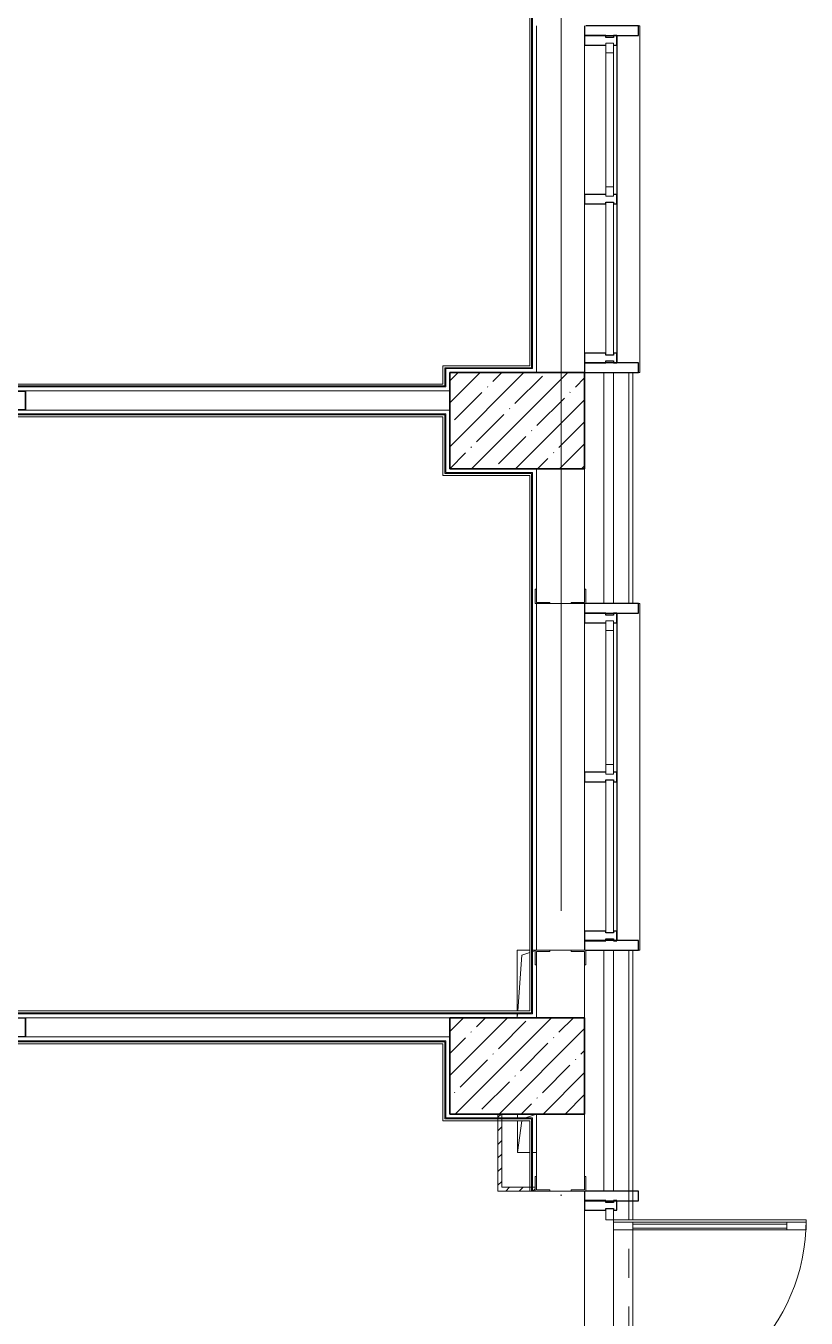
# Model space of a CAD drawing. Header units: millimetres. Extents: x 5993 to 95364, y 94667 to 143522.
# Drawn here: x 49829 to 50159, y 119700 to 120246 of the extents above; entities that cross this region are included whole.
import ezdxf

# ---------------------------------------------------------------- set-up
doc = ezdxf.new("R2010")
doc.units = ezdxf.units.MM
doc.linetypes.add('50_200_ШТРИХ_1Т_ш5_п1_п1_', pattern=[1400, 1000, -200, 0, -200])
doc.linetypes.add('Штрих короткий', pattern=[300, 150, -150])
for name, color, linetype, lineweight in [('0-2', 7, 'Continuous', 9), ('S-GRID-____-OTLN-1', 7, '50_200_ШТРИХ_1Т_ш5_п1_п1_', 9), ('Двери', 7, 'Continuous', 9), ('Импосты витража', 7, 'Continuous', 9), ('Импосты витража-1', 7, 'Continuous', 25), ('Каркас_Импост', 7, 'Continuous', 13), ('Каркас_Импост-1', 7, 'Continuous', 9), ('Несущие колонны', 7, 'Continuous', 9), ('Несущие колонны-1', 7, 'Continuous', 35), ('Обобщенные модели', 7, 'Continuous', 9), ('Общие ребра', 7, 'Continuous', 9), ('Окна', 7, 'Continuous', 9), ('Остекление-1', 7, 'Continuous', 9), ('Перекрытия', 7, 'Continuous', 9), ('Перемычка-1', 7, 'Штрих короткий', 9), ('Стены', 7, 'Continuous', 9), ('Стены-1', 7, 'Continuous', 13), ('Элементы узлов', 7, 'Continuous', 9)]:
    doc.layers.add(name, color=color, linetype=linetype, lineweight=lineweight)
doc.layers.add('Штриховка разреза-8', color=4, linetype='Continuous', lineweight=5, true_color=0x00ffff)

# ---------------------------------------------------------------- blocks, each defined once
blk = doc.blocks.new('BSC_Колонна _Прямоугольная - 500х700-V112-АИ2_01_План напольных покрытий и плинтусов 1го этажа _Часть 1_')
at = {"layer": 'Несущие колонны'}
h = blk.add_hatch(dxfattribs=at)
h.set_pattern_fill('FP_145', color=256, style=0, pattern_type=2)
h.set_pattern_definition([(315, (-71950, 103250), (114.04925, 114.04925), []), (315, (-71950, 103135.95), (114.04925, 114.04925), [201.613, -40.323, 3.353, -36.97])])
h.paths.add_polyline_path([(-250, 350), (-250, -350), (250, -350), (250, 350), (-29.3, 350)], flags=0)
at = {"layer": 'Несущие колонны-1'}
for p, q in [((250, 350), (-250, 350)), ((-250, 350), (-250, -350)), ((250, -350), (250, 350)), ((-250, -350), (250, -350))]:
    blk.add_line(p, q, dxfattribs=at)
blk = doc.blocks.new('BSC_Колонна _Прямоугольная - 500х700-V113-АИ2_01_План напольных покрытий и плинтусов 1го этажа _Часть 1_')
at = {"layer": 'Несущие колонны'}
h = blk.add_hatch(dxfattribs=at)
h.set_pattern_fill('FP_146', color=256, style=0, pattern_type=2)
h.set_pattern_definition([(315, (-75300, 103250), (114.04925, 114.04925), []), (315, (-75300, 103135.95), (114.04925, 114.04925), [201.613, -40.323, 3.353, -36.97])])
h.paths.add_polyline_path([(-250, 350), (-250, -350), (250, -350), (250, 350), (-74.8, 350)], flags=0)
at = {"layer": 'Несущие колонны-1'}
for p, q in [((250, 350), (-250, 350)), ((-250, 350), (-250, -350)), ((250, -350), (250, 350)), ((-250, -350), (250, -350))]:
    blk.add_line(p, q, dxfattribs=at)
blk = doc.blocks.new('Проем_Дверь_Прямоугольный - 1800х2700h_оконные проемы-25805030-АИ2_01_План напольных покрытий и плинтусов 1го этажа _Часть 1_')
at = {"layer": 'Перемычка-1'}
for p, q in [((900, 125), (-900, 125)), ((900, -125), (-900, -125))]:
    blk.add_line(p, q, dxfattribs=at)
blk = doc.blocks.new('Прямоугольный импост - Откос НВФ_50х280 мм-31766541-АИ2_01_План напольных покрытий и плинтусов 1го этажа _Часть 1_')
at = {"layer": 'Импосты витража-1'}
for p, q in [((-50, 130), (0, 130)), ((-50, -150), (-50, 130)), ((0, 130), (0, -144)), ((0, -150), (-50, -150))]:
    blk.add_line(p, q, dxfattribs=at)
blk = doc.blocks.new('PNS_Панель прямоугольная2 - Нр_Стекло - 40мм-26243474-АИ2_01_План напольных покрытий и плинтусов 1го этажа _Часть 1_')
at = {"layer": 'Каркас_Импост'}
for p, q in [((-397.5, 0), (-397.5, 40)), ((-397.5, 40), (-347.5, 40)), ((-347.5, 40), (-347.5, 0)), ((397.5, 40), (347.5, 40)), ((347.5, 40), (347.5, 0)), ((397.5, 0), (397.5, 40)), ((-347.5, 0), (-397.5, 0)), ((347.5, 0), (397.5, 0))]:
    blk.add_line(p, q, dxfattribs=at)
at = {"layer": 'Каркас_Импост-1'}
for p, q in [((-347.5, 40), (347.5, 40)), ((-347.5, 0), (347.5, 0))]:
    blk.add_line(p, q, dxfattribs=at)
blk = doc.blocks.new('Прямоугольный импост - Импост структурный с накладкой - 150мм-25647633-АИ2_01_План напольных покрытий и плинтусов 1го этажа _Часть 1_')
at = {"layer": 'Импосты витража-1'}
for p, q in [((-25, 0), (-25, 17)), ((-25, 17), (25, 17)), ((-15, 0), (-25, 0)), ((-15, -40), (-15, 0)), ((25, 17), (25, 0)), ((-25, -150), (-25, -40)), ((-25, -40), (-15, -40)), ((25, -40), (25, -150)), ((25, -150), (-25, -150))]:
    blk.add_line(p, q, dxfattribs=at)
blk = doc.blocks.new('Прямоугольный импост - Импост структурный с накладкой - 150мм-25647642-АИ2_01_План напольных покрытий и плинтусов 1го этажа _Часть 1_')
at = {"layer": 'Импосты витража'}
for p, q in [((103600, 79475), (103600, 80250)), ((103767, 79475), (103767, 80250))]:
    blk.add_line(p, q, dxfattribs=at)
blk = doc.blocks.new('Прямоугольный импост - Импост структурный с накладкой - 150мм-V165-АИ2_01_План напольных покрытий и плинтусов 1го этажа _Часть 1_')
at = {"layer": 'Импосты витража-1'}
for p, q in [((-25, 0), (-25, 17)), ((-25, 17), (25, 17)), ((25, 0), (15, 0)), ((15, 0), (15, -40)), ((25, 17), (25, 0)), ((-25, -150), (-25, -40)), ((15, -40), (25, -40)), ((25, -40), (25, -150)), ((25, -150), (-25, -150))]:
    blk.add_line(p, q, dxfattribs=at)
blk = doc.blocks.new('PNS_Панель прямоугольная1 - Нр_Стекло - 40мм-25259299-АИ2_01_План напольных покрытий и плинтусов 1го этажа _Часть 1_')
at = {"layer": 'Остекление-1'}
for p, q in [((-387.5, 40), (387.5, 40)), ((-397.5, 0), (397.5, 0)), ((387.5, 0), (-387.5, 0))]:
    blk.add_line(p, q, dxfattribs=at)
blk = doc.blocks.new('Прямоугольный импост - Импост структурный с накладкой - 150мм-25647644-АИ2_01_План напольных покрытий и плинтусов 1го этажа _Часть 1_')
at = {"layer": 'Импосты витража-1'}
for p, q in [((-25, 0), (-25, 17)), ((-25, 17), (25, 17)), ((-15, 0), (-25, 0)), ((-15, -40), (-15, 0)), ((25, 0), (15, 0)), ((15, 0), (15, -40)), ((25, 17), (25, 0)), ((-25, -150), (-25, -40)), ((-25, -40), (-15, -40)), ((15, -40), (25, -40)), ((25, -40), (25, -150)), ((25, -150), (-25, -150))]:
    blk.add_line(p, q, dxfattribs=at)
blk = doc.blocks.new('Прямоугольный импост - Откос НВФ_50х280 мм-25993834-АИ2_01_План напольных покрытий и плинтусов 1го этажа _Часть 1_')
at = {"layer": 'Импосты витража-1'}
for p, q in [((-50, 130), (0, 130)), ((-50, -150), (-50, 130)), ((0, 130), (0, -144)), ((0, -150), (-50, -150))]:
    blk.add_line(p, q, dxfattribs=at)
blk = doc.blocks.new('Прямоугольный импост - Откос НВФ_50х280 мм-V166-АИ2_01_План напольных покрытий и плинтусов 1го этажа _Часть 1_')
at = {"layer": 'Импосты витража-1'}
for p, q in [((0, 130), (-50, 130)), ((-50, 130), (-50, -150)), ((0, -150), (0, 130)), ((-50, -150), (0, -150))]:
    blk.add_line(p, q, dxfattribs=at)
blk = doc.blocks.new('Прямоугольный импост - Откос НВФ_50х280 мм-25993838-АИ2_01_План напольных покрытий и плинтусов 1го этажа _Часть 1_')
at = {"layer": 'Импосты витража-1'}
for p, q in [((0, 130), (-50, 130)), ((-50, 130), (-50, -150)), ((0, -144), (0, 130)), ((-50, -150), (0, -150))]:
    blk.add_line(p, q, dxfattribs=at)
blk = doc.blocks.new('Прямоугольный импост - Импост структурный с накладкой - 150мм-27090926-АИ2_01_План напольных покрытий и плинтусов 1го этажа _Часть 1_')
at = {"layer": 'Импосты витража-1'}
for p, q in [((-25, 0), (-25, 17)), ((-25, 17), (25, 17)), ((-15, 0), (-25, 0)), ((-15, -40), (-15, 0)), ((25, 0), (15, 0)), ((15, 0), (15, -40)), ((25, 17), (25, 0)), ((-25, -150), (-25, -40)), ((-25, -40), (-15, -40)), ((15, -40), (25, -40)), ((25, -40), (25, -150)), ((25, -150), (-25, -150))]:
    blk.add_line(p, q, dxfattribs=at)
blk = doc.blocks.new('Дверь_Витражная_СКБ_2Ст2 - ДВН_ДАО_Выход_пищеблок-31766543-АИ2_01_План напольных покрытий и плинтусов 1го этажа _Часть 1_')
at = {"layer": 'Двери'}
for p, q in [((-725, -450), (-725, 0)), ((725, -1000), (725, 0))]:
    blk.add_line(p, q, dxfattribs=at)
for centre, radius, start, end in [((-725, 0), 450, 270, 0), ((725, 0), 1000, 180, 270)]:
    blk.add_arc(centre, radius, start, end, dxfattribs=at)
at = {"layer": 'Элементы узлов'}
for p, q in [((-775, 40), (-725, 40)), ((-725, 40), (-775, 40)), ((-725, 0), (-775, 0)), ((-775, 0), (-725, 0)), ((-725, 40), (-725, 0)), ((-725, 0), (-725, 40)), ((-685, 0), (-725, 0)), ((-725, -450), (-725, 0)), ((-685, 0), (-725, 0)), ((-725, 0), (-725, -450)), ((-685, -450), (-685, 0)), ((-685, -450), (-685, 0)), ((673, 0), (713, 0)), ((673, -1000), (673, 0)), ((673, 0), (673, -1000)), ((713, 0), (673, 0)), ((713, -1000), (713, 0)), ((713, -1000), (713, 0)), ((775, 40), (725, 40)), ((725, 40), (725, 0)), ((775, 40), (725, 40)), ((725, 40), (725, 0)), ((725, 0), (775, 0)), ((725, 0), (775, 0)), ((-725, -100), (-685, -100)), ((-715, -350), (-715, -100)), ((-695, -350), (-695, -100)), ((713, -100), (673, -100)), ((683, -900), (683, -100)), ((703, -900), (703, -100)), ((-725, -350), (-685, -350)), ((-725, -450), (-685, -450)), ((-725, -450), (-685, -450)), ((713, -900), (673, -900)), ((713, -1000), (673, -1000)), ((673, -1000), (713, -1000))]:
    blk.add_line(p, q, dxfattribs=at)
blk = doc.blocks.new('Проем_Дверь_Прямоугольный - 1750х3300h_дверные проемы-30596622-АИ2_01_План напольных покрытий и плинтусов 1го этажа _Часть 1_')
at = {"layer": 'Перемычка-1'}
for p, q in [((875, 115), (-875, 115)), ((875, -115), (-875, -115))]:
    blk.add_line(p, q, dxfattribs=at)
blk = doc.blocks.new('Фахверк_СКБ_Уголок - 250_2700-27497298-АИ2_01_План напольных покрытий и плинтусов 1го этажа _Часть 1_')
at = {"layer": 'Обобщенные модели'}
for p, q in [((200, 181), (125, 181)), ((125, 181), (125, 106)), ((131, 106), (131, 175)), ((131, 175), (200, 175)), ((200, 175), (200, 181)), ((125, 106), (131, 106)), ((131, -6), (125, -6)), ((125, -6), (125, -81)), ((131, -75), (131, -6)), ((125, -81), (200, -81)), ((200, -75), (131, -75)), ((200, -81), (200, -75))]:
    blk.add_line(p, q, dxfattribs=at)
blk = doc.blocks.new('154_Фахверк_СКБ_Швеллер - Тип_100_3600-27825154-АИ2_01_План напольных покрытий и плинтусов 1го этажа _Часть 1_')
at = {"layer": 'Обобщенные модели'}
for p, q in [((175, 50), (125, 50)), ((125, 50), (125, -50)), ((128, 47), (175, 47)), ((128, -47), (128, 47)), ((175, 47), (175, 50)), ((125, -50), (175, -50)), ((175, -47), (128, -47)), ((175, -50), (175, -47))]:
    blk.add_line(p, q, dxfattribs=at)
blk = doc.blocks.new('AR_Отверстие прямоугольное _в плите_ - AR_Отверстие прямоугольное _в плите_-V253-АИ2_01_План напольных покрытий и плинтусов 1го этажа _Часть 1_')
at = {"layer": 'Обобщенные модели'}
for p, q in [((15, 175), (-50, 175)), ((-50, 175), (-50, -140.1)), ((-47.3, -140.1), (-25, 150)), ((-25, 150), (15, 163.3)), ((44, 175), (30, 175)), ((30, 168.3), (44, 173)), ((-50, -155), (-50, -175)), ((-50, -175), (-48.5, -155))]:
    blk.add_line(p, q, dxfattribs=at)
blk = doc.blocks.new('AR_Отверстие прямоугольное _в плите_ - AR_Отверстие прямоугольное _в плите_-V261-АИ2_01_План напольных покрытий и плинтусов 1го этажа _Часть 1_')
at = {"layer": 'Обобщенные модели'}
for p, q in [((48.8, 100), (-50, 100)), ((-50, 100), (-50, 80.7)), ((-8, 80.7), (48.8, 99.6)), ((-50, 65.7), (-50, -100)), ((-50, -100), (-26.3, 65.7)), ((-50, -100), (13.8, -100)), ((28.8, -100), (48.8, -100))]:
    blk.add_line(p, q, dxfattribs=at)
blk = doc.blocks.new('Проем_Дверь_Прямоугольный - 1750х3300h_дверные проемы-30596748-АИ2_01_План напольных покрытий и плинтусов 1го этажа _Часть 1_')
at = {"layer": 'Перемычка-1'}
for p, q in [((875, 10), (-875, 10)), ((875, -10), (-875, -10))]:
    blk.add_line(p, q, dxfattribs=at)
blk = doc.blocks.new('Отлив_СКБ - Отлив витража_120_НВФ-31885687-АИ2_01_План напольных покрытий и плинтусов 1го этажа _Часть 1_')
at = {"layer": 'Окна'}
for p, q in [((1750, -2), (50, -2)), ((0, -120), (0, -113)), ((0, -120), (1800, -120)), ((1800, -113), (1800, -120))]:
    blk.add_line(p, q, dxfattribs=at)

msp = doc.modelspace()

# ---------------------------------------------------------------- linework, layer by layer
at = {"layer": 'S-GRID-____-OTLN-1', "color": 251, "ltscale": 0.6, "true_color": 0x636466}
msp.add_line((50055.33, 117351.98), (50055.33, 121495.1), dxfattribs=at)
at = {"layer": 'Общие ребра'}
for p, q in [((50042.86, 120332.59), (50042.86, 120102.65)), ((50006.23, 120101.43), (50006.23, 120101.84)), ((50042.86, 120101.84), (50006.23, 120101.84)), ((50006.23, 120101.43), (50006.23, 120094.92)), ((50042.86, 120102.65), (50042.86, 120101.84)), ((50073.38, 120099.8), (50073.38, 120002.13)), ((50077.45, 120099.8), (50077.45, 120002.13)), ((50006.23, 120094.11), (49482.05, 120094.11)), ((50006.23, 120094.92), (50006.23, 120094.11)), ((49473.91, 120081.9), (50005.42, 120081.9)), ((50005.42, 120081.9), (50006.23, 120081.9)), ((50006.23, 120081.9), (50006.23, 120057.07)), ((50006.64, 120057.07), (50006.23, 120057.07)), ((50006.64, 120057.07), (50042.05, 120057.07)), ((50042.05, 120057.07), (50042.86, 120057.07)), ((50042.86, 120057.07), (50042.86, 119829.98)), ((50073.38, 119855.62), (50073.38, 119753.87)), ((50077.45, 119855.62), (50077.45, 119753.87)), ((50042.86, 119829.16), (49425.07, 119829.16)), ((50042.86, 119829.98), (50042.86, 119829.16)), ((49473.09, 119816.95), (50005.42, 119816.95)), ((50005.42, 119816.95), (50006.23, 119816.95)), ((50006.23, 119816.95), (50006.23, 119784.4)), ((50065.24, 119759.98), (50065.24, 119786.43)), ((50065.24, 119786.43), (50065.24, 119759.98)), ((50006.64, 119784.4), (50006.23, 119784.4)), ((50006.64, 119784.4), (50042.05, 119784.4)), ((50042.05, 119784.4), (50042.86, 119784.4)), ((50042.86, 119784.4), (50042.86, 119753.87))]:
    msp.add_line(p, q, dxfattribs=at)
at = {"layer": 'Перекрытия'}
for p, q in [((50074.2, 119741.66), (50074.2, 119745.73)), ((50077.45, 119741.66), (50074.2, 119741.66)), ((50077.45, 119737.43), (50077.45, 119741.66)), ((50085.59, 119737.43), (50077.45, 119737.43)), ((50085.59, 119626.9), (50085.59, 119737.43))]:
    msp.add_line(p, q, dxfattribs=at)
at = {"layer": 'Стены'}
for p, q in [((50044.89, 120099.8), (50044.89, 120246.31)), ((50044.89, 119855.62), (50044.89, 120002.13)), ((50065.24, 119619.57), (50065.24, 119745.73)), ((50077.45, 119745.73), (50077.45, 119619.57))]:
    msp.add_line(p, q, dxfattribs=at)
at = {"layer": 'Стены-1'}
for p, q in [((50042.05, 120332.59), (50042.05, 120102.65)), ((50043.27, 120102.65), (50043.27, 120332.59)), ((50042.05, 120102.65), (50005.42, 120102.65)), ((50005.42, 120102.65), (50005.42, 120101.84)), ((50005.42, 120101.84), (50005.42, 120101.43)), ((50005.42, 120101.43), (50005.42, 120094.92)), ((50006.64, 120094.92), (50006.64, 120101.43)), ((50006.64, 120101.43), (50043.27, 120101.43)), ((50043.27, 120101.84), (50043.27, 120102.65)), ((50043.27, 120101.43), (50043.27, 120101.84)), ((50083.96, 120099.8), (50065.24, 120099.8)), ((50083.96, 120002.13), (50083.96, 120099.8)), ((50085.59, 120099.8), (50083.96, 120099.8)), ((50083.96, 120099.8), (50083.96, 120002.13)), ((50085.59, 120002.13), (50085.59, 120099.8)), ((50005.42, 120094.92), (49482.05, 120094.92)), ((49482.05, 120093.7), (50006.64, 120093.7)), ((50008.27, 120092.07), (49829.2, 120092.07)), ((50006.64, 120094.11), (50006.64, 120094.92)), ((50006.64, 120093.7), (50006.64, 120094.11)), ((50005.42, 120082.3), (49473.91, 120082.3)), ((49473.91, 120081.08), (50005.42, 120081.08)), ((49829.2, 120083.93), (50008.27, 120083.93)), ((50006.23, 120082.3), (50005.42, 120082.3)), ((50005.42, 120081.08), (50005.42, 120056.26)), ((50006.64, 120082.3), (50006.23, 120082.3)), ((50006.64, 120057.48), (50006.64, 120082.3)), ((50044.89, 120059.11), (50044.89, 120008.23)), ((50065.24, 120008.23), (50065.24, 120059.11)), ((50065.24, 120059.11), (50065.24, 120008.23)), ((50005.42, 120056.26), (50006.23, 120056.26)), ((50006.23, 120056.26), (50006.64, 120056.26)), ((50042.05, 120057.48), (50006.64, 120057.48)), ((50006.64, 120056.26), (50042.05, 120056.26)), ((50042.86, 120057.48), (50042.05, 120057.48)), ((50042.05, 120056.26), (50042.05, 119829.98)), ((50043.27, 120057.48), (50042.86, 120057.48)), ((50043.27, 119829.98), (50043.27, 120057.48)), ((50050.51, 120002.13), (50059.63, 120002.13)), ((50065.73, 120002.13), (50083.96, 120002.13)), ((50083.96, 120002.13), (50085.59, 120002.13)), ((50059.63, 119855.62), (50050.51, 119855.62)), ((50083.96, 119855.62), (50065.73, 119855.62)), ((50083.96, 119753.87), (50083.96, 119855.62)), ((50085.59, 119855.62), (50083.96, 119855.62)), ((50083.96, 119855.62), (50083.96, 119753.87)), ((50085.59, 119753.87), (50085.59, 119855.62)), ((50044.89, 119849.51), (50044.89, 119827.13)), ((50065.24, 119827.13), (50065.24, 119849.51)), ((50065.24, 119849.51), (50065.24, 119827.13)), ((50042.05, 119829.98), (49425.07, 119829.98)), ((49425.07, 119828.76), (50043.27, 119828.76)), ((50043.27, 119829.16), (50043.27, 119829.98)), ((50043.27, 119828.76), (50043.27, 119829.16)), ((50008.27, 119827.13), (49829.2, 119827.13)), ((49829.2, 119818.99), (50008.27, 119818.99)), ((50005.42, 119817.36), (49472.68, 119817.36)), ((49473.91, 119816.14), (50005.42, 119816.14)), ((50006.23, 119817.36), (50005.42, 119817.36)), ((50005.42, 119816.14), (50005.42, 119783.58)), ((50006.64, 119817.36), (50006.23, 119817.36)), ((50006.64, 119784.8), (50006.64, 119817.36)), ((50042.05, 119784.8), (50006.64, 119784.8)), ((50028.62, 119786.43), (50028.62, 119753.87)), ((50030.24, 119755.5), (50030.24, 119786.43)), ((50042.86, 119784.8), (50042.05, 119784.8)), ((50043.27, 119784.8), (50042.86, 119784.8)), ((50043.27, 119753.87), (50043.27, 119784.8)), ((50044.89, 119786.43), (50044.89, 119759.98)), ((50005.42, 119783.58), (50006.23, 119783.58)), ((50006.23, 119783.58), (50006.64, 119783.58)), ((50006.64, 119783.58), (50042.05, 119783.58)), ((50042.05, 119783.58), (50042.05, 119753.87)), ((50028.62, 119753.87), (50044.41, 119753.87)), ((50044.41, 119755.5), (50030.24, 119755.5)), ((50042.05, 119753.87), (50043.27, 119753.87)), ((50050.51, 119753.87), (50059.63, 119753.87)), ((50065.73, 119753.87), (50083.96, 119753.87)), ((50083.96, 119753.87), (50085.59, 119753.87))]:
    msp.add_line(p, q, dxfattribs=at)
at = {"layer": 'Штриховка разреза-8'}
for p, q in [((50028.62, 119785.11), (50029.94, 119786.43)), ((50028.62, 119779.35), (50030.24, 119780.98)), ((50028.62, 119773.6), (50030.24, 119775.22)), ((50028.62, 119767.84), (50030.24, 119769.47)), ((50028.62, 119762.09), (50030.24, 119763.71)), ((50028.62, 119756.33), (50030.24, 119757.96)), ((50031.91, 119753.87), (50033.54, 119755.5)), ((50037.67, 119753.87), (50039.3, 119755.5)), ((50043.42, 119753.87), (50044.41, 119754.85))]:
    msp.add_line(p, q, dxfattribs=at)

# ---------------------------------------------------------------- block references
at = {"layer": '0-2', "xscale": 0.08139549610658335, "yscale": 0.08139549610658335, "zscale": 0.08139549610658335}
for name, p, rotation in [('Проем_Дверь_Прямоугольный - 1800х2700h_оконные проемы-25805030-АИ2_01_План напольных покрытий и плинтусов 1го этажа _Часть 1_', (50055.07, 120173.06), 269.9999999999999), ('Отлив_СКБ - Отлив витража_120_НВФ-31885687-АИ2_01_План напольных покрытий и плинтусов 1го этажа _Часть 1_', (50078.84, 120099.8), 90), ('PNS_Панель прямоугольная2 - Нр_Стекло - 40мм-26243474-АИ2_01_План напольных покрытий и плинтусов 1го этажа _Часть 1_', (50077.45, 120206.63), 89.9999999999975), ('PNS_Панель прямоугольная1 - Нр_Стекло - 40мм-25259299-АИ2_01_План напольных покрытий и плинтусов 1го этажа _Часть 1_', (50077.45, 120139.48), 89.9999999999975), ('Прямоугольный импост - Откос НВФ_50х280 мм-V166-АИ2_01_План напольных покрытий и плинтусов 1го этажа _Часть 1_', (50077.45, 120099.8), 269.9999999999975), ('BSC_Колонна _Прямоугольная - 500х700-V113-АИ2_01_План напольных покрытий и плинтусов 1го этажа _Часть 1_', (50036.76, 120079.45), 89.9999999999999), ('154_Фахверк_СКБ_Швеллер - Тип_100_3600-27825154-АИ2_01_План напольных покрытий и плинтусов 1го этажа _Часть 1_', (49839.37, 120088), 180), ('Фахверк_СКБ_Уголок - 250_2700-27497298-АИ2_01_План напольных покрытий и плинтусов 1го этажа _Часть 1_', (50059.14, 119991.95), 89.99999999999994), ('Проем_Дверь_Прямоугольный - 1800х2700h_оконные проемы-25805030-АИ2_01_План напольных покрытий и плинтусов 1го этажа _Часть 1_', (50055.07, 119928.87), 269.9999999999999), ('Отлив_СКБ - Отлив витража_120_НВФ-31885687-АИ2_01_План напольных покрытий и плинтусов 1го этажа _Часть 1_', (50078.84, 119855.62), 90), ('PNS_Панель прямоугольная2 - Нр_Стекло - 40мм-26243474-АИ2_01_План напольных покрытий и плинтусов 1го этажа _Часть 1_', (50077.45, 119962.45), 89.9999999999975), ('PNS_Панель прямоугольная1 - Нр_Стекло - 40мм-25259299-АИ2_01_План напольных покрытий и плинтусов 1го этажа _Часть 1_', (50077.45, 119895.3), 89.9999999999975), ('Прямоугольный импост - Откос НВФ_50х280 мм-25993838-АИ2_01_План напольных покрытий и плинтусов 1го этажа _Часть 1_', (50077.45, 119855.62), 269.9999999999975), ('Фахверк_СКБ_Уголок - 250_2700-27497298-АИ2_01_План напольных покрытий и плинтусов 1го этажа _Часть 1_', (50051, 119865.79), 269.9999999999999), ('154_Фахверк_СКБ_Швеллер - Тип_100_3600-27825154-АИ2_01_План напольных покрытий и плинтусов 1го этажа _Часть 1_', (49839.37, 119823.06), 180), ('BSC_Колонна _Прямоугольная - 500х700-V112-АИ2_01_План напольных покрытий и плинтусов 1го этажа _Часть 1_', (50036.76, 119806.78), 89.9999999999999), ('Фахверк_СКБ_Уголок - 250_2700-27497298-АИ2_01_План напольных покрытий и плинтусов 1го этажа _Часть 1_', (50059.14, 119743.7), 89.99999999999994), ('Проем_Дверь_Прямоугольный - 1750х3300h_дверные проемы-30596622-АИ2_01_План напольных покрытий и плинтусов 1го этажа _Часть 1_', (50074.6, 119682.65), 89.99999999999991), ('Проем_Дверь_Прямоугольный - 1750х3300h_дверные проемы-30596748-АИ2_01_План напольных покрытий и плинтусов 1го этажа _Часть 1_', (50084.78, 119682.65), 89.99999999999991), ('Дверь_Витражная_СКБ_2Ст2 - ДВН_ДАО_Выход_пищеблок-31766543-АИ2_01_План напольных покрытий и плинтусов 1го этажа _Часть 1_', (50077.45, 119682.65), 90.00000000000077)]:
    msp.add_blockref(name, p, dxfattribs=dict(at, rotation=rotation))
at = {"layer": '0-2', "extrusion": (0, 0, -1), "xscale": 0.08139549610658335, "yscale": 0.08139549610658335, "zscale": 0.08139549610658335}
for name, p, rotation in [('Прямоугольный импост - Откос НВФ_50х280 мм-25993834-АИ2_01_План напольных покрытий и плинтусов 1го этажа _Часть 1_', (-50077.45, 120246.31), 90.0000000000025), ('Прямоугольный импост - Импост структурный с накладкой - 150мм-V165-АИ2_01_План напольных покрытий и плинтусов 1го этажа _Часть 1_', (-50077.45, 120240.21), 90.0000000000025), ('Прямоугольный импост - Импост структурный с накладкой - 150мм-25647633-АИ2_01_План напольных покрытий и плинтусов 1го этажа _Часть 1_', (-50077.45, 120173.06), 90.0000000000025), ('Прямоугольный импост - Импост структурный с накладкой - 150мм-25647644-АИ2_01_План напольных покрытий и плинтусов 1го этажа _Часть 1_', (-50077.45, 120105.91), 90.0000000000025), ('Прямоугольный импост - Откос НВФ_50х280 мм-25993834-АИ2_01_План напольных покрытий и плинтусов 1го этажа _Часть 1_', (-50077.45, 120002.13), 90.0000000000025), ('Прямоугольный импост - Импост структурный с накладкой - 150мм-V165-АИ2_01_План напольных покрытий и плинтусов 1го этажа _Часть 1_', (-50077.45, 119996.02), 90.0000000000025), ('Прямоугольный импост - Импост структурный с накладкой - 150мм-25647633-АИ2_01_План напольных покрытий и плинтусов 1го этажа _Часть 1_', (-50077.45, 119928.87), 90.0000000000025), ('Прямоугольный импост - Импост структурный с накладкой - 150мм-25647644-АИ2_01_План напольных покрытий и плинтусов 1го этажа _Часть 1_', (-50077.45, 119861.72), 90.0000000000025), ('Прямоугольный импост - Откос НВФ_50х280 мм-31766541-АИ2_01_План напольных покрытий и плинтусов 1го этажа _Часть 1_', (-50077.45, 119753.87), 89.99999999999926), ('Прямоугольный импост - Импост структурный с накладкой - 150мм-27090926-АИ2_01_План напольных покрытий и плинтусов 1го этажа _Часть 1_', (-50077.45, 119747.77), 89.99999999999926)]:
    msp.add_blockref(name, p, dxfattribs=dict(at, rotation=rotation))
at = {"layer": '0-2', "xscale": 0.08139549610658335, "yscale": 0.08139549610658335, "zscale": 0.08139549610658335}
for name, p in [('Прямоугольный импост - Импост структурный с накладкой - 150мм-25647642-АИ2_01_План напольных покрытий и плинтусов 1го этажа _Часть 1_', (41632.67, 113706.19)), ('Прямоугольный импост - Импост структурный с накладкой - 150мм-25647642-АИ2_01_План напольных покрытий и плинтусов 1го этажа _Часть 1_', (41632.67, 113639.04)), ('Прямоугольный импост - Импост структурный с накладкой - 150мм-25647642-АИ2_01_План напольных покрытий и плинтусов 1го этажа _Часть 1_', (41632.67, 113462)), ('Прямоугольный импост - Импост структурный с накладкой - 150мм-25647642-АИ2_01_План напольных покрытий и плинтусов 1го этажа _Часть 1_', (41632.67, 113394.85)), ('AR_Отверстие прямоугольное _в плите_ - AR_Отверстие прямоугольное _в плите_-V253-АИ2_01_План напольных покрытий и плинтусов 1го этажа _Часть 1_', (50040.83, 119841.37)), ('AR_Отверстие прямоугольное _в плите_ - AR_Отверстие прямоугольное _в плите_-V261-АИ2_01_План напольных покрытий и плинтусов 1го этажа _Часть 1_', (50040.92, 119778.24))]:
    msp.add_blockref(name, p, dxfattribs=at)

doc.saveas('drawing.dxf')
